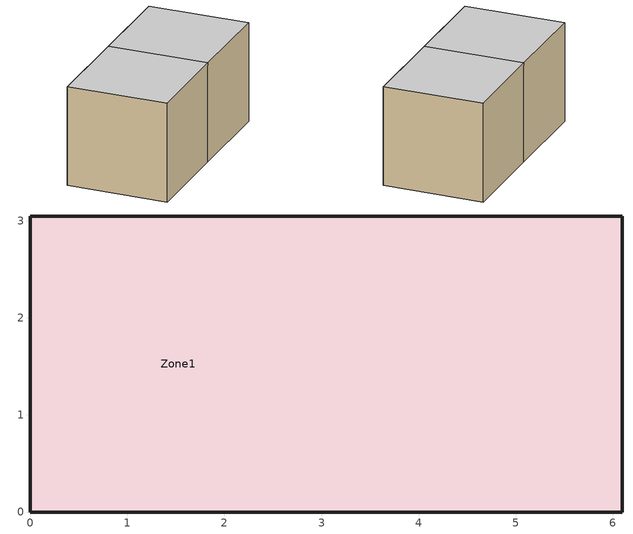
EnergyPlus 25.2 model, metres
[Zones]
Zone1
 floor ground (Exterior): 3.05,3.05 3.05,0 0,0 0,3.05 z0; 6.1,3.05 6.1,0 3.05,0 3.05,3.05 z0
 wall ground (Exterior): 3.05,3.05 0,3.05 0,0 3.05,0 6.1,0 6.1,3.05 3.05,3.05 z0:3.05
 ceiling ground (Exterior): 0,3.05 0,0 3.05,0 3.05,3.05 z3.05; 3.05,3.05 3.05,0 6.1,0 6.1,3.05 z3.05
[Building]
Untitled: North Axis {deg}=0; Terrain=City; Loads Convergence Tolerance Value {W}=0.04; Temperature Convergence Tolerance Value {deltaC}=0.4; Solar Distribution=FullInteriorAndExterior; Maximum Number of Warmup Days=25; Minimum Number of Warmup Days=6
[SizingPeriod:DesignDay] Day of Month=21; Humidity Condition Type=Wetbulb; Barometric Pressure {Pa}=83411; Rain Indicator=No; Snow Indicator=No; Daylight Saving Time Indicator=No; Solar Model Indicator=ASHRAEClearSky
Name | Month | Day Type | Maximum Dry-Bulb Temperature {C} | Daily Dry-Bulb Temperature Range {deltaC} | Wetbulb or DewPoint at Maximum Dry-Bulb {C} | Wind Speed {m/s} | Wind Direction {deg} | Sky Clearness
Denver Stapleton Intl Arpt Ann Htg 99% Condns DB | 12 | WinterDesignDay | -16 | 0 | -16 | 2.3 | 180 | 0
Denver Stapleton Intl Arpt Ann Clg 1% Condns DB=>MWB | 7 | SummerDesignDay | 32.6 | 15.2 | 15.6 | 4 | 120 | 1
[Site:GroundTemperature:BuildingSurface]
0, 50, 50, 50, 50, 50, 50, 50, 50, 50, 50, 50
[Material] Roughness=MediumRough
Name | Thickness {m} | Conductivity {W/m-K} | Density {kg/m3} | Specific Heat {J/kg-K}
Exterior | 0.0508 | 0.03 | 43 | 1210
Interior | 0.2032 | 1.95 | 2240 | 900
[Construction]
Exterior: Exterior
Interior: Interior
[Zone]
Zone1: Multiplier=1
[InternalMass]
WallMass: Construction=Interior; Zone or ZoneList=Zone1; Surface Area {m2}=18.5806
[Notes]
Denver Stapleton Intl Arpt CO USA Annual Heating Design Conditions Wind Speed=2.3m/s Wind Dir=180
Coldest Month=December
Denver Stapleton Intl Arpt CO USA Annual Heating 99%, MaxDB=-16°C
Denver Stapleton Intl Arpt Annual Cooling Design Conditions Wind Speed=4m/s Wind Dir=120
Hottest Month=July
Denver Stapleton Intl Arpt CO USA Annual Cooling (DB=>MWB) 1%, MaxDB=32.6°C MWB=15.6°C
